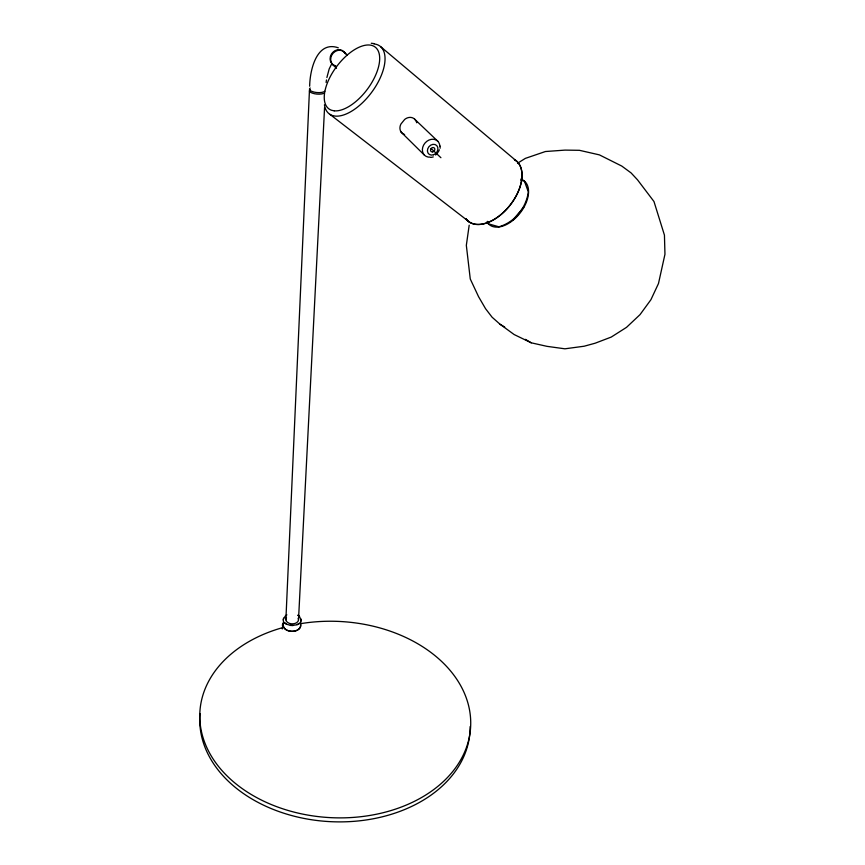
<?xml version="1.0" encoding="UTF-8"?>
<svg xmlns="http://www.w3.org/2000/svg" width="865" height="865" viewBox="0 0 865 865"><rect width="100%" height="100%" fill="white"/><g stroke="black" fill="none" stroke-linecap="round" stroke-linejoin="round"><path stroke-width="1.3" d="M285.882 619.827L309.421 90.976M298.533 619.405L324.57 107.574M309.67 86.219C309.854 70.465 316.558 40.233 338.291 47.802M301.031 620.281L300.858 621.016M301.052 619.913L301.009 619.167M283.352 619.329L283.396 620.075M283.385 618.962L283.569 618.226M469.187 225.203L466.332 245.346L470.268 278.984L478.54 296.641L485.546 308.686L492.109 317.228L500.078 324.278L514.134 334.539L531.229 342.81L546.994 346.346L564.91 348.811L584.178 346.216L595.152 343.21L611.252 337.069L626.52 327.348L640.024 314.633L650.913 299.723L658.492 283.504L664.958 254.267L664.439 235.139L653.972 201.523L637.527 179.844L631.104 172.935L621.794 166.08L599.402 154.878L579.442 150.315L565.04 150.11L545.415 151.526L525.347 158.381L517.529 163.258M326.105 82.467L326.473 79.948M326.894 77.526L329.165 69.005L331.392 64.475M283.374 623.719C281.655 633.299 300.966 634.153 300.696 624.649M487.482 221.353L488.293 223.797L498.9 226.803C514.74 222.262 526.017 208.065 528.364 191.954L524.363 181.044L520.752 180.179M512.523 220.456L523.844 207.081M299.074 623.481L298.317 624.022M285.385 615.783L286.142 615.253M297.906 624.26L296.998 624.692M286.866 614.831C271.253 628.077 312.622 629.233 297.798 615.145L298.609 615.664M431.105 157.419L433.257 156.933M293.084 625.546L291.97 625.557M291.408 625.525L290.305 625.395M371.269 43.25L374.091 43.628M286.575 624.13L285.753 623.611M500.078 324.278L504.695 327.024M525.444 339.372L531.229 342.81M298.987 615.945L299.636 616.55M285.385 623.319L284.726 622.703M329.911 114.353L469.371 221.991M431.148 148.499L440.912 157.711M380.687 46.721L516.675 161.204M336.096 66.4A8.499 7.515 -53.6 0 1 331.955 54.755L333.306 52.992A8.509 7.547 -55.3 0 1 344.454 52.311L347.373 55.09M414.551 119.078L437.906 141.341M332.679 64.529L336.507 68.303M400.506 131.523L424.38 155.105M344.994 53.338L343.859 51.738A8.499 7.547 -55.4 0 0 332.722 52.419L331.36 54.181A8.499 7.504 -53.6 0 0 335.501 65.816M344.454 52.311L345.589 53.911M416.714 122.765L416.465 121.943A9.201 7.482 -74.3 0 0 410.897 117.424L409.642 117.413A9.493 7.904 -62.6 0 0 404.647 119.467L400.971 123.976A9.407 7.882 -36.4 0 0 400.03 129.199L400.322 130.388A9.061 7.407 -23.5 0 0 404.615 134.529M440.08 146.066L440.144 148.229M374.069 43.953A42.32 21.009 -53.2 0 1 377.994 82.391A42.32 21.009 -53.2 0 1 335.101 116.083L332.333 115.499A42.32 21.009 -53.2 0 1 325.132 107.833M324.851 106.86A42.32 21.009 -53.2 0 1 324.429 104.762M465.921 218.726A38.547 22.739 -51.9 0 0 509.312 206.075A38.547 22.739 -51.9 0 0 514.34 159.538A38.666 22.804 -51.9 0 1 509.366 206.119A38.666 22.804 -51.9 0 1 465.846 218.813M520.795 179.098A27.994 16.781 -51.7 0 1 519.941 213.244A27.994 16.781 -51.7 0 1 486.941 221.916M300.588 624.271A8.855 5.936 1.5 0 1 291.992 631.309A8.855 5.936 1.5 0 1 283.244 624.098M430.294 157.138A9.656 8.001 -48.9 0 1 422.38 149.461A9.656 8.001 -48.9 0 1 431.073 139.384A9.656 8.001 -48.9 0 1 439.863 146.055M439.312 149.775A9.656 8.001 -48.9 0 1 438.231 152.002M437.668 152.824A9.656 8.001 -48.9 0 1 435.56 154.976M324.775 91.312A8.045 2.995 4.3 0 1 312.308 91.549L310.892 90.933A8.034 2.887 3.9 0 1 310.232 88.014M298.187 618.324A6.347 4.239 1.5 0 1 291.829 623.86A6.347 4.239 1.5 0 1 286.51 617.686M323.575 93.442A8.034 2.995 4.3 0 1 312.243 93.085L310.827 92.469A8.034 2.887 3.9 0 1 310.167 89.538M283.158 622.822A9.483 6.369 1.5 0 0 283.071 627.525A135.578 98.199 3.1 0 0 248.104 792.556A135.578 98.199 3.1 0 0 467.403 744.603A135.578 98.199 3.1 0 0 300.988 623.611A9.483 6.369 1.5 0 0 300.296 622.497M282.282 628.952A9.472 6.369 1.4 0 1 282.477 627.763M470.149 726.546A135.297 98.296 3.1 0 1 330.776 821.674A135.297 98.296 3.1 0 1 200.042 713.538M334.204 110.828L331.684 110.298A38.601 19.095 -53.2 0 1 344.648 57.425A38.601 19.095 -53.2 0 1 379.054 64.561A38.601 19.095 -53.2 0 1 334.204 110.828M432.695 151.883A2.368 1.957 -48.9 0 0 434.533 148.272A2.368 1.957 -48.9 0 0 430.813 149.007A2.368 1.957 -48.9 0 0 432.695 151.883M433.516 154.781A5.806 4.801 -48.9 0 0 436.749 145.579A5.806 4.801 -48.9 0 0 427.753 148.769A5.806 4.801 -48.9 0 0 433.516 154.781"/></g></svg>
